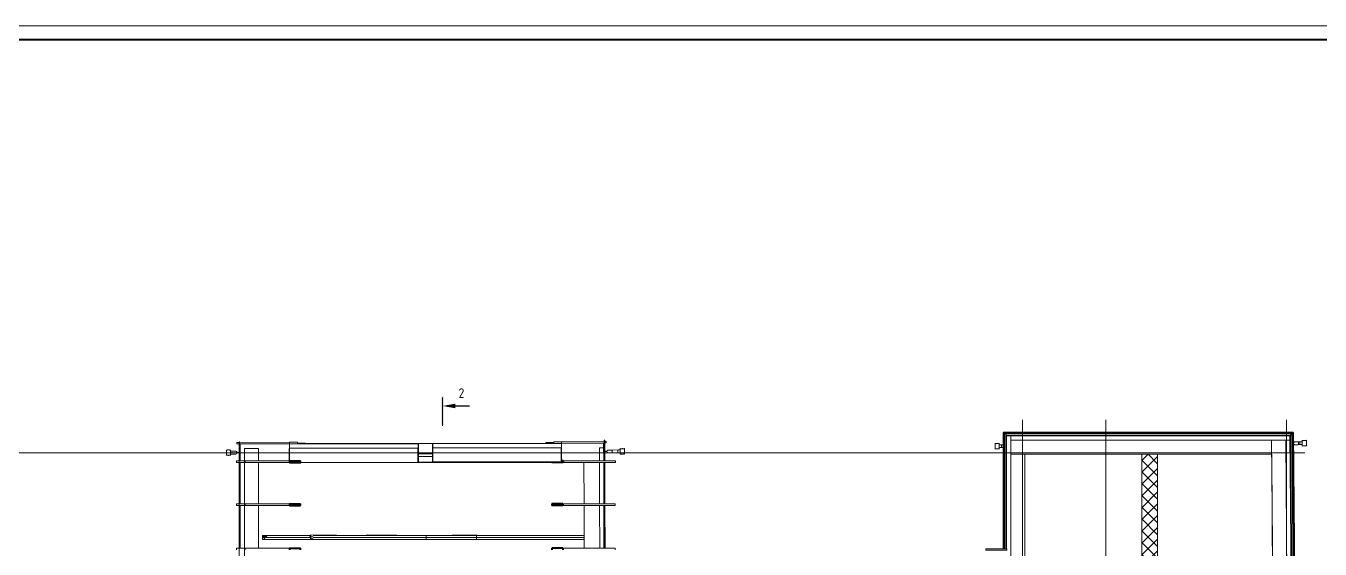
# Model space of a CAD drawing. Header units: millimetres. Extents: x -10178924 to 11692288, y -947381 to 58396.
# Drawn here: x 335334 to 381873, y -427884 to -409067 of the extents above; entities that cross this region are included whole.
import ezdxf

# ---------------------------------------------------------------- set-up
doc = ezdxf.new("R2010")
doc.units = ezdxf.units.MM
doc.linetypes.add('ADSK_Линия сетки', pattern=[25, 20, -2.5, 0, -2.5])
for name, color, linetype, lineweight in [('_0', 7, 'Continuous', 25), ('Витраж', 7, 'Continuous', 9), ('Каркас', 7, 'Continuous', 18), ('Несущие колонны', 7, 'Continuous', 18), ('Обобщенные модели', 7, 'Continuous', 18), ('Оборудование', 7, 'Continuous', 18), ('Оси', 253, 'Continuous', 9), ('Перекрытие', 7, 'Continuous', 18), ('Перекрытие штриховка', 7, 'Continuous', 18), ('Разрезы', 7, 'Continuous', 9), ('Стены внутренние', 7, 'Continuous', 18), ('Стены наружные', 7, 'Continuous', 18), ('Стены несущие', 7, 'Continuous', 30), ('Стены отделка', 7, 'Continuous', 30), ('Стены штриховка', 7, 'Continuous', 9)]:
    doc.layers.add(name, color=color, linetype=linetype, lineweight=lineweight)
doc.layers.add('PDF _Ramka', color=7, linetype='Continuous')
doc.styles.add('GOST Common_1', font='GOST_Common.ttf', dxfattribs={"width": 0.9, "height": 250})

# ---------------------------------------------------------------- blocks, each defined once
blk = doc.blocks.new('Водосток - Тип 1 _карниз больше 490мм_-5178064-План чердака')
at = {"layer": 'Обобщенные модели'}
for p, q in [((19, 405), (125, 405)), ((125, 255), (19, 255)), ((75, 255), (75, 184)), ((75, 226), (75, 184)), ((120, 10), (120, -10)), ((125, 405), (231, 405)), ((231, 255), (125, 255)), ((130, -10), (130, 10)), ((175, 184), (175, 255)), ((175, 184), (175, 226))]:
    blk.add_line(p, q, dxfattribs=at)
at = {"layer": 'Обобщенные модели', "flags": 128}
for points in [[(75, 255), (75, 252), (75, 247), (75, 242), (75, 236), (75, 231), (75, 226), (75, 221), (75, 216), (75, 212), (75, 207), (75, 203), (75, 199), (75, 195), (75, 191), (75, 188), (75, 184), (75, 181), (75, 178), (75, 175), (75, 173), (75, 171), (75, 168), (75, 167), (75, 165), (75, 164), (75, 162), (75, 161), (75, 161), (75, 160), (75, 160), (75, 160)], [(75, 226), (75, 232), (75, 238), (75, 243), (75, 248), (75, 254), (75, 255)], [(75, 173), (75, 174), (75, 177), (75, 180), (75, 183)], [(175, 160), (175, 160), (175, 160), (175, 161), (175, 162), (175, 163), (175, 164), (175, 166), (175, 168), (175, 170), (175, 172), (175, 174), (175, 177), (175, 180), (175, 183), (175, 186), (175, 190), (175, 193), (175, 197), (175, 201), (175, 205), (175, 210), (175, 214), (175, 219), (175, 224), (175, 229), (175, 234), (175, 239), (175, 245), (175, 250), (175, 255)], [(175, 255), (175, 251), (175, 245), (175, 240), (175, 234), (175, 229), (175, 226)], [(175, 177), (175, 175), (175, 173)]]:
    blk.add_lwpolyline(points, dxfattribs=at)
at = {"layer": 'Обобщенные модели'}
for start, end in [(164.8376, 232.0774), (307.9226, 14.9145)]:
    blk.add_arc((125, 160), 52, start, end, dxfattribs=at)
for start_param, end_param in [(0, 1.570796), (0, 1.570796), (1.570796, 3.141593), (1.570796, 3.141593)]:
    blk.add_ellipse((125, 184), major_axis=(-50, 0), ratio=0.309017, start_param=start_param, end_param=end_param, dxfattribs=at)
for points in [[(19, 255), (21, 255), (25, 256), (29, 259), (31, 262), (32, 265), (32, 267), (32, 269), (32, 272), (32, 274), (32, 276), (32, 279), (32, 281), (31, 284), (31, 287), (31, 290), (30, 293), (30, 296), (29, 299), (29, 302), (29, 306), (28, 310), (28, 316), (27, 325), (27, 335), (28, 344), (28, 350), (29, 354), (29, 358), (29, 361), (30, 364), (30, 367), (31, 370), (31, 373), (31, 376), (32, 379), (32, 381), (32, 384), (32, 386), (32, 388), (32, 391), (32, 393), (32, 395), (31, 398), (29, 401), (25, 404), (21, 405), (19, 405)], [(231, 405), (229, 405), (225, 404), (221, 401), (219, 398), (218, 395), (218, 393), (218, 391), (218, 388), (218, 386), (218, 384), (218, 381), (218, 379), (219, 376), (219, 373), (219, 370), (220, 367), (220, 364), (221, 361), (221, 358), (221, 354), (222, 350), (222, 344), (223, 335), (223, 325), (222, 316), (222, 310), (221, 306), (221, 302), (221, 299), (220, 296), (220, 293), (219, 290), (219, 287), (219, 284), (218, 281), (218, 279), (218, 276), (218, 274), (218, 272), (218, 269), (218, 267), (218, 265), (219, 262), (221, 259), (225, 256), (229, 255), (231, 255)]]:
    blk.add_open_spline(points, degree=3, knots=[-1, -1, -1, -1, -0.941176, -0.882353, -0.852941, -0.823529, -0.808824, -0.794118, -0.779412, -0.764706, -0.75, -0.735294, -0.720588, -0.705882, -0.691176, -0.676471, -0.661765, -0.647059, -0.632353, -0.617647, -0.602941, -0.588235, -0.558824, -0.529412, -0.470588, -0.441176, -0.411765, -0.397059, -0.382353, -0.367647, -0.352941, -0.338235, -0.323529, -0.308824, -0.294118, -0.279412, -0.264706, -0.25, -0.235294, -0.220588, -0.205882, -0.191176, -0.176471, -0.147059, -0.117647, -0.058824, 0, 0, 0, 0], dxfattribs=at)
blk = doc.blocks.new('Водосток - Тип 1 _карниз больше 490мм_-5171559-План чердака')
at = {"layer": 'Обобщенные модели'}
for p, q in [((19, 575), (125, 575)), ((125, 575), (231, 575)), ((125, 425), (19, 425)), ((75, 396), (75, 354)), ((75, 354), (75, 306)), ((75, 306), (75, 264)), ((120, 10), (120, -13)), ((231, 425), (125, 425)), ((130, -13), (130, 10)), ((175, 354), (175, 396)), ((175, 306), (175, 354)), ((175, 264), (175, 306))]:
    blk.add_line(p, q, dxfattribs=at)
at = {"layer": 'Обобщенные модели', "flags": 128}
for points in [[(75, 396), (75, 402), (75, 408), (75, 413), (75, 418), (75, 424), (75, 425)], [(75, 202), (75, 205), (75, 210), (75, 214), (75, 219), (75, 224), (75, 229), (75, 234), (75, 239), (75, 245), (75, 250), (75, 256), (75, 261), (75, 264)], [(75, 264), (75, 258), (75, 252), (75, 247), (75, 242), (75, 236), (75, 231), (75, 226), (75, 221), (75, 216), (75, 212), (75, 207), (75, 203), (75, 199), (75, 195), (75, 191), (75, 188), (75, 184), (75, 181), (75, 178), (75, 175), (75, 173), (75, 171), (75, 168), (75, 167), (75, 165), (75, 164), (75, 162), (75, 161), (75, 161), (75, 160), (75, 160), (75, 160)], [(75, 173), (75, 174), (75, 177), (75, 180), (75, 183)], [(175, 425), (175, 421), (175, 415), (175, 410), (175, 404), (175, 399), (175, 396)], [(175, 264), (175, 258), (175, 252), (175, 247), (175, 242), (175, 236), (175, 231), (175, 226), (175, 221), (175, 216), (175, 212), (175, 207), (175, 203), (175, 199), (175, 197)], [(175, 160), (175, 160), (175, 160), (175, 161), (175, 162), (175, 163), (175, 164), (175, 166), (175, 168), (175, 170), (175, 172), (175, 174), (175, 177), (175, 180), (175, 183), (175, 186), (175, 190), (175, 193), (175, 197), (175, 201), (175, 205), (175, 210), (175, 214), (175, 219), (175, 224), (175, 229), (175, 234), (175, 239), (175, 245), (175, 250), (175, 256), (175, 261), (175, 264)], [(175, 177), (175, 175), (175, 173)]]:
    blk.add_lwpolyline(points, dxfattribs=at)
at = {"layer": 'Обобщенные модели'}
for start, end in [(164.8376, 232.4352), (307.5033, 14.9145)]:
    blk.add_arc((125, 160), 52, start, end, dxfattribs=at)
for centre, major_axis, start_param, end_param in [((125, 354), (50, 0), 3.141593, 4.712389), ((125, 354), (-50, 0), 0, 1.570796), ((125, 306), (50, 0), 3.141593, 4.712389), ((125, 306), (-50, 0), 0, 1.570796), ((125, 354), (50, 0), 4.712389, 6.283185), ((125, 354), (-50, 0), 1.570796, 3.141593), ((125, 306), (50, 0), 4.712389, 6.283185), ((125, 306), (-50, 0), 1.570796, 3.141593)]:
    blk.add_ellipse(centre, major_axis=major_axis, ratio=0.309017, start_param=start_param, end_param=end_param, dxfattribs=at)
for points in [[(19, 425), (21, 425), (25, 426), (29, 429), (31, 432), (32, 435), (32, 437), (32, 439), (32, 442), (32, 444), (32, 446), (32, 449), (32, 451), (31, 454), (31, 457), (31, 460), (30, 463), (30, 466), (29, 469), (29, 472), (29, 476), (28, 480), (28, 486), (27, 495), (27, 505), (28, 514), (28, 520), (29, 524), (29, 528), (29, 531), (30, 534), (30, 537), (31, 540), (31, 543), (31, 546), (32, 549), (32, 551), (32, 554), (32, 556), (32, 558), (32, 561), (32, 563), (32, 565), (31, 568), (29, 571), (25, 574), (21, 575), (19, 575)], [(231, 575), (229, 575), (225, 574), (221, 571), (219, 568), (218, 565), (218, 563), (218, 561), (218, 558), (218, 556), (218, 554), (218, 551), (218, 549), (219, 546), (219, 543), (219, 540), (220, 537), (220, 534), (221, 531), (221, 528), (221, 524), (222, 520), (222, 514), (223, 505), (223, 495), (222, 486), (222, 480), (221, 476), (221, 472), (221, 469), (220, 466), (220, 463), (219, 460), (219, 457), (219, 454), (218, 451), (218, 449), (218, 446), (218, 444), (218, 442), (218, 439), (218, 437), (218, 435), (219, 432), (221, 429), (225, 426), (229, 425), (231, 425)]]:
    blk.add_open_spline(points, degree=3, knots=[-1, -1, -1, -1, -0.941176, -0.882353, -0.852941, -0.823529, -0.808824, -0.794118, -0.779412, -0.764706, -0.75, -0.735294, -0.720588, -0.705882, -0.691176, -0.676471, -0.661765, -0.647059, -0.632353, -0.617647, -0.602941, -0.588235, -0.558824, -0.529412, -0.470588, -0.441176, -0.411765, -0.397059, -0.382353, -0.367647, -0.352941, -0.338235, -0.323529, -0.308824, -0.294118, -0.279412, -0.264706, -0.25, -0.235294, -0.220588, -0.205882, -0.191176, -0.176471, -0.147059, -0.117647, -0.058824, 0, 0, 0, 0], dxfattribs=at)
blk = doc.blocks.new('Водосток - Тип 1 _карниз больше 490мм_-5200668-План чердака')
at = {"layer": 'Обобщенные модели'}
for p, q in [((19, 735), (125, 735)), ((125, 585), (19, 585)), ((75, 556), (75, 514)), ((75, 514), (75, 306)), ((125, 735), (231, 735)), ((231, 585), (125, 585)), ((175, 514), (175, 556)), ((175, 306), (175, 514)), ((75, 306), (75, 264)), ((120, 109), (120, 30)), ((130, 30), (130, 109)), ((175, 264), (175, 306))]:
    blk.add_line(p, q, dxfattribs=at)
at = {"layer": 'Обобщенные модели', "flags": 128}
for points in [[(75, 556), (75, 562), (75, 568), (75, 573), (75, 578), (75, 584), (75, 585)], [(175, 585), (175, 581), (175, 575), (175, 570), (175, 564), (175, 559), (175, 556)], [(75, 202), (75, 205), (75, 210), (75, 214), (75, 219), (75, 224), (75, 229), (75, 234), (75, 239), (75, 245), (75, 250), (75, 256), (75, 261), (75, 264)], [(75, 264), (75, 258), (75, 252), (75, 247), (75, 242), (75, 236), (75, 231), (75, 226), (75, 221), (75, 216), (75, 212), (75, 207), (75, 203), (75, 199), (75, 195), (75, 191), (75, 188), (75, 184), (75, 181), (75, 178), (75, 175), (75, 173), (75, 171), (75, 168), (75, 167), (75, 165), (75, 164), (75, 162), (75, 161), (75, 161), (75, 160), (75, 160), (75, 160)], [(75, 173), (75, 174), (75, 177), (75, 180), (75, 183)], [(175, 264), (175, 258), (175, 252), (175, 247), (175, 242), (175, 236), (175, 231), (175, 226), (175, 221), (175, 216), (175, 212), (175, 207), (175, 203), (175, 199), (175, 197)], [(175, 160), (175, 160), (175, 160), (175, 161), (175, 162), (175, 163), (175, 164), (175, 166), (175, 168), (175, 170), (175, 172), (175, 174), (175, 177), (175, 180), (175, 183), (175, 186), (175, 190), (175, 193), (175, 197), (175, 201), (175, 205), (175, 210), (175, 214), (175, 219), (175, 224), (175, 229), (175, 234), (175, 239), (175, 245), (175, 250), (175, 256), (175, 261), (175, 264)], [(175, 177), (175, 175), (175, 173)]]:
    blk.add_lwpolyline(points, dxfattribs=at)
at = {"layer": 'Обобщенные модели'}
for start, end in [(164.8376, 270), (270, 14.9145)]:
    blk.add_arc((125, 160), 52, start, end, dxfattribs=at)
for centre, major_axis, start_param, end_param in [((125, 514), (50, 0), 3.141593, 4.712389), ((125, 514), (-50, 0), 0, 1.570796), ((125, 514), (50, 0), 4.712389, 6.283185), ((125, 514), (-50, 0), 1.570796, 3.141593), ((125, 306), (50, 0), 3.141593, 4.712389), ((125, 306), (-50, 0), 0, 1.570796), ((125, 306), (50, 0), 4.712389, 6.283185), ((125, 306), (-50, 0), 1.570796, 3.141593)]:
    blk.add_ellipse(centre, major_axis=major_axis, ratio=0.309017, start_param=start_param, end_param=end_param, dxfattribs=at)
for points in [[(19, 585), (21, 585), (25, 586), (29, 589), (31, 592), (32, 595), (32, 597), (32, 599), (32, 602), (32, 604), (32, 606), (32, 609), (32, 611), (31, 614), (31, 617), (31, 620), (30, 623), (30, 626), (29, 629), (29, 632), (29, 636), (28, 640), (28, 646), (27, 655), (27, 665), (28, 674), (28, 680), (29, 684), (29, 688), (29, 691), (30, 694), (30, 697), (31, 700), (31, 703), (31, 706), (32, 709), (32, 711), (32, 714), (32, 716), (32, 718), (32, 721), (32, 723), (32, 725), (31, 728), (29, 731), (25, 734), (21, 735), (19, 735)], [(231, 735), (229, 735), (225, 734), (221, 731), (219, 728), (218, 725), (218, 723), (218, 721), (218, 718), (218, 716), (218, 714), (218, 711), (218, 709), (219, 706), (219, 703), (219, 700), (220, 697), (220, 694), (221, 691), (221, 688), (221, 684), (222, 680), (222, 674), (223, 665), (223, 655), (222, 646), (222, 640), (221, 636), (221, 632), (221, 629), (220, 626), (220, 623), (219, 620), (219, 617), (219, 614), (218, 611), (218, 609), (218, 606), (218, 604), (218, 602), (218, 599), (218, 597), (218, 595), (219, 592), (221, 589), (225, 586), (229, 585), (231, 585)]]:
    blk.add_open_spline(points, degree=3, knots=[-1, -1, -1, -1, -0.941176, -0.882353, -0.852941, -0.823529, -0.808824, -0.794118, -0.779412, -0.764706, -0.75, -0.735294, -0.720588, -0.705882, -0.691176, -0.676471, -0.661765, -0.647059, -0.632353, -0.617647, -0.602941, -0.588235, -0.558824, -0.529412, -0.470588, -0.441176, -0.411765, -0.397059, -0.382353, -0.367647, -0.352941, -0.338235, -0.323529, -0.308824, -0.294118, -0.279412, -0.264706, -0.25, -0.235294, -0.220588, -0.205882, -0.191176, -0.176471, -0.147059, -0.117647, -0.058824, 0, 0, 0, 0], dxfattribs=at)
blk = doc.blocks.new('Водосток - Тип 1 _карниз больше 490мм_-5200760-План чердака')
at = {"layer": 'Обобщенные модели'}
for p, q in [((19, 485), (125, 485)), ((125, 485), (231, 485)), ((125, 335), (19, 335)), ((75, 306), (75, 264)), ((75, 306), (75, 264)), ((75, 306), (75, 264)), ((120, 109), (120, 30)), ((231, 335), (125, 335)), ((130, 30), (130, 109)), ((175, 264), (175, 306)), ((175, 264), (175, 306)), ((175, 264), (175, 306))]:
    blk.add_line(p, q, dxfattribs=at)
at = {"layer": 'Обобщенные модели', "flags": 128}
for points in [[(75, 306), (75, 312), (75, 318), (75, 323), (75, 328), (75, 334), (75, 335)], [(75, 202), (75, 205), (75, 210), (75, 214), (75, 219), (75, 224), (75, 229), (75, 234), (75, 239), (75, 245), (75, 250), (75, 256), (75, 261), (75, 264)], [(75, 264), (75, 258), (75, 252), (75, 247), (75, 242), (75, 236), (75, 231), (75, 226), (75, 221), (75, 216), (75, 212), (75, 207), (75, 203), (75, 199), (75, 195), (75, 191), (75, 188), (75, 184), (75, 181), (75, 178), (75, 175), (75, 173), (75, 171), (75, 168), (75, 167), (75, 165), (75, 164), (75, 162), (75, 161), (75, 161), (75, 160), (75, 160), (75, 160)], [(75, 173), (75, 174), (75, 177), (75, 180), (75, 183)], [(175, 335), (175, 331), (175, 325), (175, 320), (175, 314), (175, 309), (175, 306)], [(175, 264), (175, 258), (175, 252), (175, 247), (175, 242), (175, 236), (175, 231), (175, 226), (175, 221), (175, 216), (175, 212), (175, 207), (175, 203), (175, 199), (175, 197)], [(175, 160), (175, 160), (175, 160), (175, 161), (175, 162), (175, 163), (175, 164), (175, 166), (175, 168), (175, 170), (175, 172), (175, 174), (175, 177), (175, 180), (175, 183), (175, 186), (175, 190), (175, 193), (175, 197), (175, 201), (175, 205), (175, 210), (175, 214), (175, 219), (175, 224), (175, 229), (175, 234), (175, 239), (175, 245), (175, 250), (175, 256), (175, 261), (175, 264)], [(175, 177), (175, 175), (175, 173)]]:
    blk.add_lwpolyline(points, dxfattribs=at)
at = {"layer": 'Обобщенные модели'}
for start, end in [(164.8376, 270), (270, 14.9145)]:
    blk.add_arc((125, 160), 52, start, end, dxfattribs=at)
for centre, start_param, end_param in [((125, 306), 4.421491, 4.479688), ((125, 306), 4.421491, 4.479688), ((125, 264), 4.421491, 4.479688), ((125, 264), 4.421491, 4.479688), ((125, 306), 4.94509, 5.003287), ((125, 306), 4.94509, 5.003287), ((125, 264), 4.94509, 5.003287), ((125, 264), 4.94509, 5.003287), ((125, 306), 5.952434, 6.021386), ((125, 306), 5.952434, 6.021386), ((125, 264), 5.950351, 6.021386), ((125, 264), 5.950351, 6.021386)]:
    blk.add_ellipse(centre, major_axis=(50, 0), ratio=0.309017, start_param=start_param, end_param=end_param, dxfattribs=at)
for points in [[(19, 335), (21, 335), (25, 336), (29, 339), (31, 342), (32, 345), (32, 347), (32, 349), (32, 352), (32, 354), (32, 356), (32, 359), (32, 361), (31, 364), (31, 367), (31, 370), (30, 373), (30, 376), (29, 379), (29, 382), (29, 386), (28, 390), (28, 396), (27, 405), (27, 415), (28, 424), (28, 430), (29, 434), (29, 438), (29, 441), (30, 444), (30, 447), (31, 450), (31, 453), (31, 456), (32, 459), (32, 461), (32, 464), (32, 466), (32, 468), (32, 471), (32, 473), (32, 475), (31, 478), (29, 481), (25, 484), (21, 485), (19, 485)], [(231, 485), (229, 485), (225, 484), (221, 481), (219, 478), (218, 475), (218, 473), (218, 471), (218, 468), (218, 466), (218, 464), (218, 461), (218, 459), (219, 456), (219, 453), (219, 450), (220, 447), (220, 444), (221, 441), (221, 438), (221, 434), (222, 430), (222, 424), (223, 415), (223, 405), (222, 396), (222, 390), (221, 386), (221, 382), (221, 379), (220, 376), (220, 373), (219, 370), (219, 367), (219, 364), (218, 361), (218, 359), (218, 356), (218, 354), (218, 352), (218, 349), (218, 347), (218, 345), (219, 342), (221, 339), (225, 336), (229, 335), (231, 335)]]:
    blk.add_open_spline(points, degree=3, knots=[-1, -1, -1, -1, -0.941176, -0.882353, -0.852941, -0.823529, -0.808824, -0.794118, -0.779412, -0.764706, -0.75, -0.735294, -0.720588, -0.705882, -0.691176, -0.676471, -0.661765, -0.647059, -0.632353, -0.617647, -0.602941, -0.588235, -0.558824, -0.529412, -0.470588, -0.441176, -0.411765, -0.397059, -0.382353, -0.367647, -0.352941, -0.338235, -0.323529, -0.308824, -0.294118, -0.279412, -0.264706, -0.25, -0.235294, -0.220588, -0.205882, -0.191176, -0.176471, -0.147059, -0.117647, -0.058824, 0, 0, 0, 0], dxfattribs=at)
blk = doc.blocks.new('Поручень - Поручень-1948896-План чердака')
at = {"layer": 'Оборудование'}
for p, q in [((25, 25), (-25, 25)), ((-25, 25), (-25, -200)), ((25, -200), (25, 25)), ((-25, -500), (-25, -200)), ((25, -200), (25, -500)), ((-25, -500), (-25, -725)), ((-25, -725), (25, -725)), ((25, -725), (25, -500))]:
    blk.add_line(p, q, dxfattribs=at)
blk = doc.blocks.new('LL-Двойной уголок - 2L75X75X8-2260356-План чердака')
at = {"layer": 'Каркас'}
for p, q in [((24414, 40070), (24412, 40070)), ((24412, 40070), (24412, 40003)), ((24414, 39995), (24414, 40070)), ((24414, 40070), (26210, 40070)), ((26220, 40070), (30092, 40070)), ((24412, 39995), (24414, 39995)), ((24414, 39995), (24412, 39995)), ((24412, 39987), (24412, 39920)), ((24412, 39920), (24414, 39920)), ((26210, 39995), (24414, 39995)), ((24414, 39920), (24414, 39995)), ((26210, 39995), (24414, 39995)), ((24414, 39920), (30092, 39920)), ((30092, 39995), (26222, 39995)), ((30092, 39995), (26222, 39995)), ((30092, 39948), (30092, 39920))]:
    blk.add_line(p, q, dxfattribs=at)
blk = doc.blocks.new('LL-Двойной уголок - 2L75X75X8-2259724-План чердака')
at = {"layer": 'Каркас'}
for p, q in [((18528, 40041), (18528, 40070)), ((18528, 40070), (20257, 40070)), ((18528, 39995), (18528, 40033)), ((20351, 40070), (24408, 40070)), ((24411, 40070), (24408, 40070)), ((24408, 40070), (24408, 39995)), ((24411, 40003), (24411, 40070)), ((18586, 39995), (18528, 39995)), ((18528, 39920), (18528, 39995)), ((18586, 39995), (18528, 39995)), ((18528, 39920), (24408, 39920)), ((18602, 39995), (18594, 39995)), ((18602, 39995), (18594, 39995)), ((20256, 39995), (18610, 39995)), ((20256, 39995), (18610, 39995)), ((24408, 39995), (20350, 39995)), ((24408, 39995), (20350, 39995)), ((24408, 39995), (24412, 39995)), ((24408, 39995), (24408, 39920)), ((24412, 39995), (24408, 39995)), ((24408, 39920), (24411, 39920)), ((24411, 39920), (24411, 39987))]:
    blk.add_line(p, q, dxfattribs=at)
blk = doc.blocks.new('LL-Двойной уголок - 2L75X75X8-2357589-План чердака')
at = {"layer": 'Каркас'}
for p, q in [((24457, 40070), (26215, 40098)), ((26220, 40098), (26215, 40098)), ((26215, 40098), (26216, 40023)), ((26221, 40031), (26220, 40098)), ((26225, 40031), (26221, 40031)), ((26216, 40023), (26210, 40023)), ((26216, 40023), (26210, 40023)), ((26211, 39948), (26217, 39948)), ((26216, 40023), (26225, 40023)), ((26216, 40023), (26217, 39948)), ((26225, 40023), (26216, 40023)), ((26217, 39948), (26222, 39948)), ((26222, 39948), (26221, 40015)), ((26221, 40015), (26226, 40015))]:
    blk.add_line(p, q, dxfattribs=at)
blk = doc.blocks.new('LL-Двойной уголок - 2L75X75X8-2357592-План чердака')
at = {"layer": 'Каркас'}
for p, q in [((22279, 40095), (22278, 40070)), ((22283, 40094), (22279, 40095)), ((22283, 40070), (22283, 40094)), ((22283, 40094), (24435, 40070))]:
    blk.add_line(p, q, dxfattribs=at)
blk = doc.blocks.new('Двойной уголок _ГОСТ 8509-93_-Колонна - LL 75x8x8-2260355-План чердака')
at = {"layer": 'Несущие колонны'}
for p, q in [((-79, 21.5), (-4, 21.5)), ((-79, 13.5), (-79, 21.5)), ((-12, 13.5), (-79, 13.5)), ((-12, -53.5), (-12, 13.5)), ((-4, 21.5), (-4, -53.5)), ((4, 21.5), (79, 21.5)), ((4, -53.5), (4, 21.5)), ((12, 13.5), (12, -53.5)), ((79, 13.5), (12, 13.5)), ((79, 21.5), (79, 13.5)), ((-4, -53.5), (-12, -53.5)), ((12, -53.5), (4, -53.5))]:
    blk.add_line(p, q, dxfattribs=at)
blk = doc.blocks.new('LL-Двойной уголок - 2L75X75X8-2357601-План чердака')
at = {"layer": 'Каркас'}
for p, q in [((20257, 40028), (20231, 40028)), ((20231, 40028), (20231, 40020)), ((20258, 40095), (20257, 40028)), ((20261, 40095), (20258, 40095)), ((20260, 40020), (20261, 40095)), ((20261, 40095), (22108, 40072)), ((20231, 40020), (20260, 40020)), ((20260, 40020), (20231, 40020)), ((20231, 40020), (20231, 40012)), ((20231, 40012), (20257, 40012)), ((20257, 40012), (20256, 39945)), ((20256, 39945), (20259, 39945)), ((20259, 39945), (20260, 40020)), ((20259, 39945), (20350, 39944)), ((20350, 40019), (20260, 40020)), ((20350, 40019), (20260, 40020))]:
    blk.add_line(p, q, dxfattribs=at)
blk = doc.blocks.new('Прямоугольный импост - 50х100 мм-4407345-План чердака')
at = {"layer": 'Витраж', "lineweight": 18}
for p, q in [((24635, 43007), (24138, 43006)), ((24138, 43006), (24139, 42906)), ((24635, 42907), (24139, 42906)), ((24635, 43007), (24635, 42907))]:
    blk.add_line(p, q, dxfattribs=at)
blk = doc.blocks.new('Прямоугольный импост - 50х100 мм-4407346-План чердака')
at = {"layer": 'Витраж', "lineweight": 18}
for p, q in [((24138, 43006), (24127, 43006)), ((24127, 43006), (24127, 42906)), ((24139, 42906), (24127, 42906)), ((24138, 43006), (24139, 42906))]:
    blk.add_line(p, q, dxfattribs=at)
blk = doc.blocks.new('Прямоугольный импост - 50х100 мм-4407349-План чердака')
at = {"layer": 'Витраж', "lineweight": 18}
for p, q in [((24647, 43007), (24635, 43007)), ((24635, 43007), (24635, 42907)), ((24635, 42907), (24647, 42907)), ((24647, 43007), (24647, 42907))]:
    blk.add_line(p, q, dxfattribs=at)
blk = doc.blocks.new('Разрез - Номер вида сзади_3_5 мм-16063-План чердака')
at = {"layer": 'Разрезы'}
for points in [[(9.8, 0.4), (9.8, -0.39), (-0.33, -0.39), (-0.33, 0.4)], [(2.18, -4.67), (3, 0), (3.82, -4.67)]]:
    blk.add_hatch(color=256, dxfattribs=at).paths.add_polyline_path(points)
at = {"layer": 'Разрезы', "lineweight": 30}
blk.add_line((3, -3), (3, -9.66), dxfattribs=at)
blk = doc.blocks.new('Чердак')
at = {"layer": 'Перекрытие штриховка', "lineweight": 9}
h = blk.add_hatch(dxfattribs=at)
h.set_pattern_fill('FP_2', color=256, style=0, pattern_type=2)
h.set_pattern_definition([(45, (0, 0), (-212.132, 212.132), []), (135, (0, 0), (-212.132, -212.132), [])])
h.paths.add_polyline_path([(50147, 36994), (50712, 36998), (50712, 42989), (50147, 42989), (50147, 37182)])
h.paths.add_polyline_path([(50492, 38919), (50392, 38919), (50392, 39019), (50492, 39019)])
at = {"layer": 'Каркас'}
for p, q in [((17595, 42689), (17595, 42749)), ((17682, 42749), (17595, 42749)), ((17595, 42689), (17682, 42689)), ((17872, 42749), (17698, 42749)), ((17698, 42689), (17872, 42689)), ((17897, 42749), (17897, 42689)), ((19490, 42749), (17897, 42749)), ((17897, 42689), (19490, 42689)), ((19503, 42691), (19897, 42692)), ((29279, 42712), (28933, 42711)), ((29279, 42749), (29279, 42712)), ((29328, 42749), (29328, 42689)), ((29328, 42689), (29328, 42749)), ((31221, 42749), (29340, 42749)), ((29340, 42689), (31221, 42689)), ((31221, 42749), (31221, 42689)), ((54818, 42449), (54820, 42449)), ((54820, 42429), (54818, 42429)), ((54820, 42029), (54823, 42029)), ((54827, 41589), (54822, 41589)), ((17595, 41149), (17595, 41209)), ((17682, 41209), (17595, 41209)), ((17595, 41149), (17682, 41149)), ((17872, 41209), (17698, 41209)), ((17698, 41149), (17872, 41149)), ((17897, 41209), (17897, 41149)), ((19490, 41209), (17897, 41209)), ((17897, 41149), (19490, 41149)), ((31209, 41209), (29328, 41209)), ((29328, 41149), (31209, 41149)), ((31209, 41209), (31209, 41149)), ((54824, 41189), (54830, 41189)), ((54830, 41169), (54824, 41169)), ((54826, 40769), (54833, 40769)), ((54833, 40749), (54827, 40749)), ((54829, 40349), (54837, 40349)), ((54837, 40329), (54829, 40329)), ((17595, 39549), (17595, 39609)), ((17682, 39609), (17595, 39609)), ((17872, 39609), (17698, 39609)), ((17897, 39609), (17897, 39549)), ((19490, 39609), (17897, 39609)), ((31209, 39609), (29328, 39609)), ((31209, 39609), (31209, 39549)), ((54831, 39929), (54840, 39929)), ((54840, 39909), (54831, 39909))]:
    blk.add_line(p, q, dxfattribs=at)
at = {"layer": 'Каркас', "lineweight": 40}
for p, q in [((19490, 42749), (19490, 42689)), ((19490, 42749), (19885, 42749)), ((19490, 42689), (19885, 42689)), ((19503, 42691), (19503, 42689)), ((19503, 42689), (19897, 42689)), ((19885, 42689), (19885, 42749)), ((19897, 42689), (19897, 42692)), ((28933, 42689), (28933, 42711)), ((29328, 42689), (28933, 42689)), ((29328, 42749), (29279, 42749)), ((29340, 42749), (29328, 42749)), ((29340, 42689), (29328, 42689)), ((29340, 42749), (29340, 42689)), ((19490, 41209), (19490, 41149)), ((19490, 41209), (19885, 41209)), ((19490, 41149), (19885, 41149)), ((19885, 41149), (19885, 41209)), ((29328, 41209), (28933, 41209)), ((28933, 41209), (28933, 41149)), ((29328, 41149), (28933, 41149)), ((29328, 41209), (29328, 41149)), ((19490, 39609), (19490, 39549)), ((19490, 39609), (19885, 39609)), ((19885, 39549), (19885, 39609)), ((29328, 39609), (28933, 39609)), ((28933, 39609), (28933, 39549)), ((29328, 39609), (29328, 39549))]:
    blk.add_line(p, q, dxfattribs=at)
at = {"layer": 'Оси', "linetype": 'ADSK_Линия сетки'}
for p, q in [((45850, -4910), (45850, 44223)), ((48850, -4910), (48850, 44223)), ((55350, -4910), (55350, 44223)), ((-10115, 43045), (56005, 43045))]:
    blk.add_line(p, q, dxfattribs=at)
at = {"layer": 'Перекрытие'}
for p, q in [((50712, 42989), (50147, 42989)), ((50147, 42989), (50147, 36994)), ((50712, 36998), (50712, 42989)), ((54847, 36664), (54815, 42989)), ((28933, 42689), (19897, 42689))]:
    blk.add_line(p, q, dxfattribs=at)
at = {"layer": 'Разрезы', "lineweight": 20}
blk.add_line((24997, 45027), (24997, 44014), dxfattribs=at)
at = {"layer": 'Стены внутренние'}
for p, q in [((45432, 43499), (55321, 43499)), ((45432, 20801), (45432, 43499)), ((54866, 36664), (54811, 43499)), ((55321, 43499), (55606, 8259)), ((17872, 20378), (17872, 43198)), ((17905, 43198), (17872, 43198)), ((18382, 43199), (18382, 42749)), ((24132, 43211), (24133, 43006)), ((24133, 42906), (24133, 42701)), ((24641, 43007), (24640, 43212)), ((24642, 42702), (24641, 42907)), ((30643, 42749), (30642, 43225)), ((50147, 42989), (45432, 42989)), ((45942, 42989), (45942, 36554)), ((54815, 42989), (50712, 42989)), ((18382, 42689), (18382, 41209)), ((24642, 42702), (24133, 42701)), ((30088, 41209), (30084, 42689)), ((30644, 42689), (30648, 41209)), ((18382, 41149), (18382, 39609)), ((30093, 39609), (30088, 41149)), ((30648, 41149), (30653, 39609))]:
    blk.add_line(p, q, dxfattribs=at)
at = {"layer": 'Стены наружные'}
for p, q in [((45152, 39595), (45152, 43769)), ((45172, 43769), (45152, 43769)), ((45172, 43779), (55591, 43779)), ((45172, 43779), (45172, 43769)), ((55591, 43759), (45172, 43759)), ((45172, 43759), (45172, 39595)), ((45192, 43749), (45172, 43749)), ((45192, 43759), (45192, 43749)), ((55851, 8019), (55562, 43749)), ((55562, 43749), (55582, 43749)), ((55572, 43749), (55572, 43759)), ((55871, 7999), (55581, 43769)), ((55581, 43769), (55601, 43769)), ((55591, 43759), (55591, 43779)), ((55601, 43769), (55891, 7999)), ((17602, 43417), (17682, 43417)), ((17603, 43367), (17602, 43417)), ((17682, 43367), (17603, 43367)), ((17682, 20783), (17682, 43442)), ((17682, 43442), (17702, 43442)), ((17702, 43442), (17702, 42749)), ((17702, 43417), (19496, 43421)), ((17702, 43367), (19496, 43371)), ((17722, 43347), (17722, 42749)), ((20060, 43373), (28716, 43392)), ((24126, 43381), (24640, 43382)), ((24132, 43381), (24132, 43211)), ((24640, 43382), (24646, 43382)), ((24640, 43212), (24640, 43382)), ((29279, 43442), (30811, 43445)), ((30811, 43395), (29279, 43392)), ((30793, 42749), (30791, 43375)), ((30811, 43495), (30831, 43496)), ((30813, 42749), (30811, 43495)), ((30831, 43496), (30833, 42749)), ((30831, 43446), (30886, 43446)), ((30886, 43396), (30831, 43396)), ((30886, 43446), (30886, 43396)), ((55562, 43739), (45192, 43739)), ((45192, 43739), (45192, 39595)), ((45212, 43729), (45192, 43729)), ((45212, 43739), (45212, 43729)), ((45212, 39595), (45212, 43719)), ((55542, 43719), (45212, 43719)), ((45262, 43719), (45262, 39595)), ((55492, 43669), (45262, 43669)), ((45282, 39595), (45282, 43649)), ((45282, 43649), (55470, 43649)), ((45432, 43649), (45432, 43499)), ((55471, 43499), (55321, 43499)), ((55470, 43649), (55757, 8109)), ((55780, 8089), (55492, 43694)), ((55492, 43694), (55542, 43694)), ((55517, 43694), (55517, 43719)), ((55830, 8039), (55542, 43729)), ((55542, 43729), (55562, 43729)), ((55542, 43694), (55830, 8089)), ((55552, 43729), (55552, 43739)), ((55562, 43729), (55850, 8039)), ((18382, 43199), (17905, 43198)), ((30792, 43225), (30642, 43225)), ((17702, 42689), (17702, 41209)), ((17722, 42689), (17722, 41209)), ((30798, 41209), (30794, 42689)), ((30818, 41209), (30814, 42689)), ((30834, 42689), (30838, 41209)), ((17702, 41149), (17702, 39609)), ((17722, 41149), (17722, 39609)), ((30803, 39609), (30798, 41149)), ((30823, 39609), (30818, 41149)), ((30838, 41149), (30843, 39609))]:
    blk.add_line(p, q, dxfattribs=at)
at = {"layer": 'Стены несущие'}
for p, q in [((24126, 43211), (19496, 43201)), ((19496, 42691), (19496, 43201)), ((24127, 42701), (24126, 43211)), ((29279, 43222), (24646, 43212)), ((24647, 42702), (24646, 43212)), ((29279, 42749), (29279, 43222)), ((19496, 42691), (19503, 42691)), ((19897, 42692), (24127, 42701)), ((28933, 42711), (24647, 42702))]:
    blk.add_line(p, q, dxfattribs=at)
at = {"layer": 'Стены отделка', "lineweight": 9}
for p, q in [((19496, 43421), (19778, 43422)), ((19496, 43371), (19496, 43421)), ((24126, 43381), (19496, 43371)), ((19496, 43201), (19496, 43371)), ((19778, 43372), (19778, 43422)), ((20060, 43392), (19778, 43392)), ((20060, 43372), (20060, 43392)), ((24126, 43211), (24126, 43381)), ((29279, 43392), (24646, 43382)), ((24646, 43212), (24646, 43382)), ((28716, 43411), (28997, 43412)), ((28716, 43391), (28716, 43411)), ((29279, 43442), (28997, 43442)), ((28997, 43392), (28997, 43442)), ((29279, 43392), (29279, 43442)), ((29279, 43222), (29279, 43392))]:
    blk.add_line(p, q, dxfattribs=at)
at = {"layer": 'Стены штриховка'}
for p, q in [((24126, 43361), (19496, 43351)), ((24126, 43361), (24126, 43361)), ((29279, 43372), (24646, 43362)), ((19503, 42691), (19897, 42692)), ((28933, 42711), (29279, 42712)), ((29279, 42712), (29279, 42749))]:
    blk.add_line(p, q, dxfattribs=at)
at = {"layer": 'Витраж', "lineweight": 18}
for name in ['Прямоугольный импост - 50х100 мм-4407346-План чердака', 'Прямоугольный импост - 50х100 мм-4407345-План чердака', 'Прямоугольный импост - 50х100 мм-4407349-План чердака']:
    blk.add_blockref(name, (0, 0), dxfattribs=at)
at = {"layer": 'Каркас'}
for name in ['LL-Двойной уголок - 2L75X75X8-2259724-План чердака', 'LL-Двойной уголок - 2L75X75X8-2357601-План чердака', 'LL-Двойной уголок - 2L75X75X8-2357592-План чердака', 'LL-Двойной уголок - 2L75X75X8-2260356-План чердака', 'LL-Двойной уголок - 2L75X75X8-2357589-План чердака']:
    blk.add_blockref(name, (0, 0), dxfattribs=at)
at = {"layer": 'Несущие колонны'}
blk.add_blockref('Двойной уголок _ГОСТ 8509-93_-Колонна - LL 75x8x8-2260355-План чердака', (18598, 40020), dxfattribs=at)
at = {"layer": 'Обобщенные модели'}
for name, p, rotation in [('Водосток - Тип 1 _карниз больше 490мм_-5178064-План чердака', (45272, 43154), 90.00000000000031), ('Водосток - Тип 1 _карниз больше 490мм_-5171559-План чердака', (55484, 43508), 270.4633818725631), ('Водосток - Тип 1 _карниз больше 490мм_-5200760-План чердака', (17712, 42924), 89.99999999999991), ('Водосток - Тип 1 _карниз больше 490мм_-5200668-План чердака', (30802, 43217), 270.1776150639599)]:
    blk.add_blockref(name, p, dxfattribs=dict(at, rotation=rotation))
at = {"layer": 'Оборудование', "rotation": 90.00000000000031}
blk.add_blockref('Поручень - Поручень-1948896-План чердака', (44562, 39570), dxfattribs=at)
at = {"layer": 'Разрезы', "lineweight": 50, "extrusion": (0, 0, -1), "xscale": 99.99999999999993, "yscale": 99.99999999999993, "zscale": 99.99999999999993, "rotation": 270.0000000000003}
blk.add_blockref('Разрез - Номер вида сзади_3_5 мм-16063-План чердака', (-24997, 45027), dxfattribs=at)
at = {"layer": 'Разрезы', "insert": (25677, 45188), "char_height": 350, "width": 206.4, "attachment_point": 5, "line_spacing_factor": 1.022766, "style": 'GOST Common_1'}
blk.add_mtext('\\pxqc,t2.90286,5.80571,8.70857,11.61143,14.51429,17.41714,20.32,23.22286,26.12571,29.02857,31.93143,34.83429,37.73714,40.64,43.54286,46.44571,49.34857,52.25143,55.15429,58.05714,60.96,63.86286,66.76571,69.66857,72.57143,75.47429,78.37714,81.28,84.18286,87.08571,89.98857,92.89143;{2}', dxfattribs=at)
blk = doc.blocks.new('Рамка')
at = {"layer": 'PDF _Ramka', "lineweight": 20}
blk.add_lwpolyline([(100287, -596749), (100287, -512657), (-18603, -512657), (-18603, -596749)], close=True, dxfattribs=at)
at = {"layer": 'PDF _Ramka', "lineweight": 40}
blk.add_lwpolyline([(99787, -513153), (-16604, -513153), (-16604, -596246), (99787, -596246)], close=True, dxfattribs=at)

msp = doc.modelspace()

# ---------------------------------------------------------------- block references
msp.add_blockref('Чердак', (325318.3, -467463.2))
at = {"layer": '_0'}
msp.add_blockref('Рамка', (322142.3, 103589.8), dxfattribs=at)

doc.saveas('drawing.dxf')
